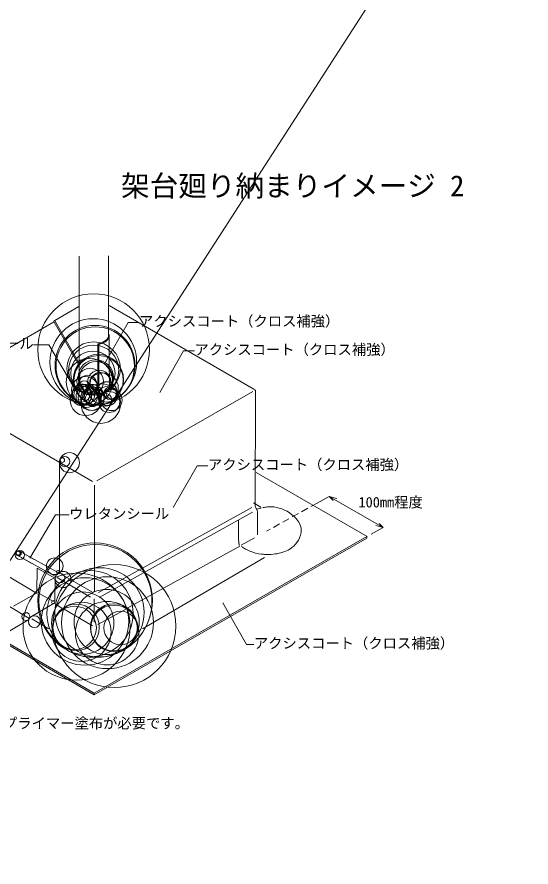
# Model space of a CAD drawing. Units: millimetres, scale not verified. Extents: x -167977 to 14576, y -41718 to 140835.
# Drawn here: x -96 to 335, y -358 to 355 of the extents above; entities that cross this region are included whole.
import ezdxf
from ezdxf.enums import TextEntityAlignment as Align

# ---------------------------------------------------------------- set-up
doc = ezdxf.new("R2010")
doc.units = ezdxf.units.MM
doc.header["$LTSCALE"] = 3
doc.linetypes.add('DASHED2', pattern=[3, 2, -1])
for name, color, linetype, lineweight in [('0-0_レイヤー 2', 7, 'Continuous', 9), ('0-1_レイヤー 1', 7, 'Continuous', 18), ('0-2', 7, 'Continuous', 9)]:
    doc.layers.add(name, color=color, linetype=linetype, lineweight=lineweight)
doc.styles.add('ＭＳ ゴシック', font='')
doc.styles.get('ＭＳ ゴシック').set_extended_font_data('MS Gothic')

# ---------------------------------------------------------------- blocks, each defined once
blk = doc.blocks.new('AIGNBL0202006B')
at = {"layer": '0-1_レイヤー 1'}
for p, q in [((540.12, 431.34), (540.12, 429.54)), ((553.74, 415.08), (552.3, 415.08))]:
    blk.add_line(p, q, dxfattribs=at)
for centre, radius in [((552.103, 451.43), 36.351), ((553.699, 448.041), 32.897), ((552.388, 444.601), 21.062), ((551.793, 442.052), 18.519), ((556.352, 436.59), 21.151), ((548.885, 434.913), 19.528), ((554.426, 437.825), 14.042), ((549.436, 435.031), 11.115), ((560.143, 429.294), 12.935), ((558.119, 433.954), 8.695), ((545.278, 427.762), 11.523), ((547.323, 432.486), 7.811), ((544.603, 431.023), 4.722), ((545.693, 419.538), 13.051), ((542.389, 423.067), 8.219), ((542.102, 425.325), 7.53), ((539.728, 424.645), 5.128), ((544.484, 423.86), 8.744), ((546.564, 422.316), 8.975), ((550.318, 421.766), 10.889), ((551.336, 420.646), 9.788), ((558.456, 416.597), 16.634), ((563.378, 426.247), 8.494), ((564.143, 422.991), 8.079), ((567.409, 419.514), 8.826), ((566.452, 425.139), 5.229), ((567.292, 424.916), 4.389), ((561.949, 419.792), 5.489), ((565.429, 417.894), 8.826)]:
    blk.add_circle(centre, radius, dxfattribs=at)
blk = doc.blocks.new('AIGNBL0201006A')
at = {"layer": '0-1_レイヤー 1'}
for p, q in [((556.68, 466.68), (556.68, 423.9)), ((523.68, 366.84), (523.68, 274.68)), ((519.96, 269.58), (519.9, 250.14)), ((497.28, 234.96), (472.38, 220.44))]:
    blk.add_line(p, q, dxfattribs=at)
at = {"layer": '0-1_レイヤー 1', "lineweight": 9}
for p, q in [((540.12, 431.34), (540.12, 429.54)), ((565.68, 429.66), (565.68, 431.58))]:
    blk.add_line(p, q, dxfattribs=at)
at = {"layer": '0-1_レイヤー 1'}
blk.add_lwpolyline([(519.78, 249.36), (519.36, 249), (500.28, 237.96)], dxfattribs=at)
for centre, radius in [((-76115.981, 49944.573), 91276.444), ((551.564, 421.873), 7.08), ((551.586, 420.302), 6.237), ((552.976, 420.133), 4.844), ((532.109, 366.944), 8.429), ((528.066, 367.894), 4.28), ((526.097, 369.161), 1.939), ((519.705, 280.119), 6.969), ((526.722, 269.014), 6.785), ((524.144, 270.093), 3.997), ((522.522, 275.266), 1.357), ((523.206, 274.708), 0.475), ((518.501, 249.956), 1.411), ((495.549, 237.806), 3.331), ((502.68, 233.638), 4.943)]:
    blk.add_circle(centre, radius, dxfattribs=at)
at = {"layer": '0-1_レイヤー 1', "lineweight": 9}
for centre, radius in [((552.359, 461.896), 46.816), ((552.103, 451.43), 36.351), ((553.549, 448.644), 33.513), ((552.398, 445.921), 22.381), ((551.793, 442.052), 18.519), ((556.518, 436.159), 20.687), ((548.885, 434.913), 19.528), ((554.163, 438.562), 14.817), ((549.436, 435.031), 11.115), ((560.157, 429.299), 12.925), ((557.123, 434.608), 9.885), ((545.278, 427.762), 11.523), ((547.323, 432.486), 7.811), ((544.603, 431.023), 4.722), ((545.693, 419.538), 13.051), ((542.389, 423.067), 8.219), ((542.102, 425.325), 7.53), ((539.728, 424.645), 5.128), ((558.456, 416.597), 16.634), ((563.311, 426.298), 8.575), ((564.143, 422.991), 8.079), ((566.43, 425.142), 5.251), ((567.292, 424.916), 4.389)]:
    blk.add_circle(centre, radius, dxfattribs=at)
at = {"layer": '0-1_レイヤー 1'}
blk.add_blockref('AIGNBL0202006B', (0, 0), dxfattribs=at)
blk = doc.blocks.new('AIGNBL0203002A')
at = {"layer": '0-1_レイヤー 1'}
for centre, radius in [((553.599, 251.588), 48.128), ((553.894, 250.893), 47.434), ((569.763, 229.91), 51.567), ((557.241, 241.44), 37.42), ((538.085, 229.423), 44.94), ((549.381, 240.353), 36.144), ((564.032, 232.74), 38.539), ((545.13, 233.741), 36.694), ((543.23, 232.409), 26.101), ((563.279, 233.319), 27.307), ((542.166, 225.034), 24.799), ((563.693, 223.979), 26.61), ((537.643, 228.826), 19.479), ((536.433, 228.295), 18.213), ((569.387, 228.853), 19.75), ((569.49, 227.942), 19.595), ((575.011, 228.324), 14.069)]:
    blk.add_circle(centre, radius, dxfattribs=at)
blk = doc.blocks.new('AIGNBL02020029')
at = {"layer": '0-1_レイヤー 1'}
blk.add_blockref('AIGNBL0203002A', (0, 0), dxfattribs=at)
blk = doc.blocks.new('AIGNBL02020028')
at = {"layer": '0-1_レイヤー 1'}
blk.add_line((692.76, 329.58), (686.4, 333.36), dxfattribs=at)
blk = doc.blocks.new('AIGNBL0202002B')
at = {"layer": '0-1_レイヤー 1'}
for p, q in [((523.02, 274.32), (510.66, 281.16)), ((508.68, 277.8), (520.44, 271.26))]:
    blk.add_line(p, q, dxfattribs=at)
for centre, radius in [((510.953, 278.042), 3.857), ((509.59, 279.402), 2.058), ((509.953, 279.591), 2.197), ((509.413, 279.619), 1.657), ((509.704, 279.645), 1.83)]:
    blk.add_circle(centre, radius, dxfattribs=at)

msp = doc.modelspace()

# ---------------------------------------------------------------- linework, layer by layer
at = {"layer": '0-0_レイヤー 2'}
for p, q in [((165.649, -47.587), (210.891, -73.572)), ((210.891, -73.572), (200.727, -79.2)), ((-79.47, -107.874), (-64.703, -116.086))]:
    msp.add_line(p, q, dxfattribs=at)
at = {"layer": '0-1_レイヤー 1'}
for p, q in [((-44.267, 153.979), (-44.267, 42.979)), ((-19.427, 85.759), (-19.427, 154.159)), ((-44.507, 111.679), (-64.667, 100.099)), ((102.253, 42.379), (-19.067, 112.459)), ((-19.127, 88.219), (-18.887, 87.619)), ((-27.707, 79.999), (-28.427, 80.479)), ((23.473, 39.679), (43.393, 74.599)), ((43.393, 74.599), (52.573, 74.599)), ((101.653, 40.519), (-29.267, -34.601)), ((103.393, -55.841), (103.873, 39.919)), ((197.533, -81.101), (104.353, -27.581)), ((-31.427, -127.061), (-31.427, -38.021)), ((165.649, -47.587), (155.486, -53.214)), ((100.633, -56.801), (-28.007, -128.081)), ((-85.423, -99.522), (-64.003, -63.042)), ((-64.003, -63.042), (-52.603, -63.042)), ((101.353, -60.941), (-27.347, -132.281)), ((105.313, -79.721), (105.313, -60.401)), ((102.913, -82.361), (91.873, -88.421)), ((90.493, -89.201), (-3.347, -141.161)), ((8.893, -158.741), (111.433, -98.921)), ((-79.47, -107.874), (-79.531, -127.603)), ((-33.587, -127.661), (-59.327, -112.841)), ((-81.45, -127.898), (-104.376, -114.259)), ((-34.547, -131.981), (-62.567, -115.541)), ((-77.693, -128.92), (-65.627, -135.821)), ((-86.267, -149.621), (-105.287, -138.281)), ((-58.607, -141.221), (-63.407, -138.401)), ((-33.047, -156.101), (-56.747, -142.301)), ((-4.547, -141.821), (-28.547, -155.141)), ((76.266, -136.836), (96.186, -171.756)), ((-69.707, -158.561), (-83.807, -150.221)), ((96.186, -171.756), (102.426, -171.756))]:
    msp.add_line(p, q, dxfattribs=at)
at = {"layer": '0-1_レイヤー 1', "linetype": 'DASHED2'}
msp.add_line((155.486, -53.214), (112.873, -76.809), dxfattribs=at)
at = {"layer": '0-1_レイヤー 1', "lineweight": 9}
for p, q in [((-96.154, -96.977), (-64.016, -114.85)), ((-94.174, -93.617), (-60.907, -112.027))]:
    msp.add_line(p, q, dxfattribs=at)
at = {"layer": '0-1_レイヤー 1'}
for points in [[(-44.027, 62.119), (-65.087, 98.719), (-65.927, 98.239), (-64.727, 100.219), (-43.787, 63.739)], [(-32.987, -35.141), (-164.687, 41.299), (-66.167, 98.179)], [(-23.027, 63.499), (-3.047, 98.419), (6.073, 98.419)], [(-18.887, 87.619), (-18.887, 62.659), (-18.887, 61.039), (-18.887, 57.199), (-18.827, 55.519), (-18.707, 45.319)], [(-46.127, 39.739), (-69.587, 79.699), (-82.367, 79.699)], [(-27.767, 79.879), (-28.427, 80.479), (-28.367, 37.579)], [(34.813, -56.921), (54.793, -21.941), (63.913, -21.941)], [(-79.651, -128.383), (-80.071, -128.743), (-99.151, -139.783)]]:
    msp.add_lwpolyline(points, dxfattribs=at)
for points in [[(197.293, -81.101), (-31.547, -212.561), (-31.547, -214.061), (197.293, -82.541)], [(-112.007, -165.821), (-31.547, -212.561), (-31.547, -214.061), (-112.007, -167.321)]]:
    msp.add_lwpolyline(points, close=True, dxfattribs=at)
for centre, radius, start, end in [((-25.883, 88.391), 7.083, 310.20161, 338.18636), ((-25.591, 88.566), 6.414, 318.96234, 340.44198), ((-25.39, 88.156), 6.538, 327.18523, 338.49105), ((-19.516, 86.437), 0.0359, 211.2269, 349.3828), ((-21.899, 87.356), 2.59, 339.05529, 351.70297), ((-45.426, 92.051), 26.577, 349.00582, 351.70891), ((-22.711, 87.505), 3.826, 332.84512, 1.70617), ((-19.315, 85.827), 0.0686, 277.10741, 3.28145), ((-35.281, 89.989), 16.564, 345.46017, 351.77211), ((-31.297, 96.734), 16.507, 280.01419, 300.55092), ((-30.992, 96.107), 16.42, 280.04939, 300.22322), ((-30.368, 94.32), 14.567, 280.52752, 301.63999), ((-28.592, 91.371), 10.521, 302.71291, 318.17349), ((-28.441, 91.012), 10.74, 302.14316, 311.59664), ((-27.771, 90.058), 9.575, 301.79258, 325.34633), ((99.827, 37.729), 5.244, 48.13257, 62.44384), ((102.157, 40.32), 1.76, 29.1899, 48.31335), ((101.638, 40.242), 2.259, 351.76706, 24.49314), ((118.611, -48.171), 17.041, 206.75109, 213.61628), ((118.463, -96.82), 40.717, 96.69954, 101.92034), ((116.396, -79.144), 22.921, 77.31423, 96.721), ((114.93, -87.243), 31.145, 43.32404, 77.95439), ((97.966, -61.55), 7.563, 23.09251, 31.43498), ((100.709, -60.438), 4.604, 0.45927, 23.75607), ((113.452, -78.535), 21.766, 103.16868, 112.4691), ((266.092, -75.585), 176.677, 177.4294, 181.86698), ((122.103, -79.95), 20.926, 27.6046, 42.27402), ((128.164, -76.62), 14.014, 2.35944, 27.02245), ((123.973, -75.02), 18.292, 322.38909, 350.87268), ((131.093, -76.209), 11.073, 351.10307, 0.8558), ((186.695, -78.373), 97.231, 181.7495, 184.05432), ((121.288, -83.077), 31.656, 183.93165, 187.68739), ((96.089, -86.555), 6.218, 186.98871, 195.90997), ((90.729, -88.121), 0.635, 192.60564, 221.49556), ((115.603, -53.679), 43.136, 236.72125, 247.58921), ((117.753, -66.017), 29.812, 284.32982, 297.02639), ((124.221, -78.705), 15.57, 297.0407, 302.87925), ((118.839, -71.679), 24.402, 304.53575, 323.53243), ((112.242, -62.648), 33.565, 247.05577, 264.20532), ((114.093, -44.272), 52.033, 264.22105, 267.68558), ((114.27, -54.185), 42.14, 266.89972, 284.93577), ((-80.929, -127.787), 1.411, 335.01184, 7.49583), ((-1978.706, -137.396), 1947.223, 359.53613, 0.11344)]:
    msp.add_arc(centre, radius, start, end, dxfattribs=at)
at = {"layer": '0-2'}
for p, q in [((165.649, -47.587), (171.942, -49.273)), ((165.649, -47.587), (168.997, -50.904)), ((210.891, -73.572), (207.544, -70.255)), ((210.891, -73.572), (204.598, -71.886))]:
    msp.add_line(p, q, dxfattribs=at)

# ---------------------------------------------------------------- block references
at = {"layer": '0-1_レイヤー 1'}
for name, p in [('AIGNBL0201006A', (-584.387, -386.261)), ('AIGNBL02020028', (-584.387, -386.261)), ('AIGNBL02020029', (-584.387, -386.261)), ('AIGNBL0202002B', (-604.834, -374.777))]:
    msp.add_blockref(name, p, dxfattribs=at)

# ---------------------------------------------------------------- texts
at = {"layer": '0-0_レイヤー 2', "style": 'ＭＳ ゴシック'}
for s, height, p in [('架台廻り納まりイメージ 2', 17.6, (-9.017, 198.919)), ('アクシスコート（クロス補強）', 8.798, (6.073, 92.419)), ('アクシスコート（クロス補強）', 8.798, (52.573, 68.599)), ('アクシスコート（クロス補強）', 8.798, (63.913, -27.941)), ('100mm程度', 8.798, (190.169, -59.49)), ('ウレタンシール', 8.798, (-52.603, -69.042)), ('アクシスコート（クロス補強）', 8.798, (102.426, -177.756)), ('※ 各下地に適合したプライマー塗布が必要です。', 8.798, (-222.029, -244.877))]:
    msp.add_text(s, height=height, dxfattribs=at).set_placement(p, align=Align.BOTTOM_LEFT)
at = {"layer": '0-1_レイヤー 1', "style": 'ＭＳ ゴシック'}
msp.add_text('ウレタンシール', height=8.798, dxfattribs=at).set_placement((-166.367, 73.699), align=Align.BOTTOM_LEFT)

doc.saveas('drawing.dxf')
